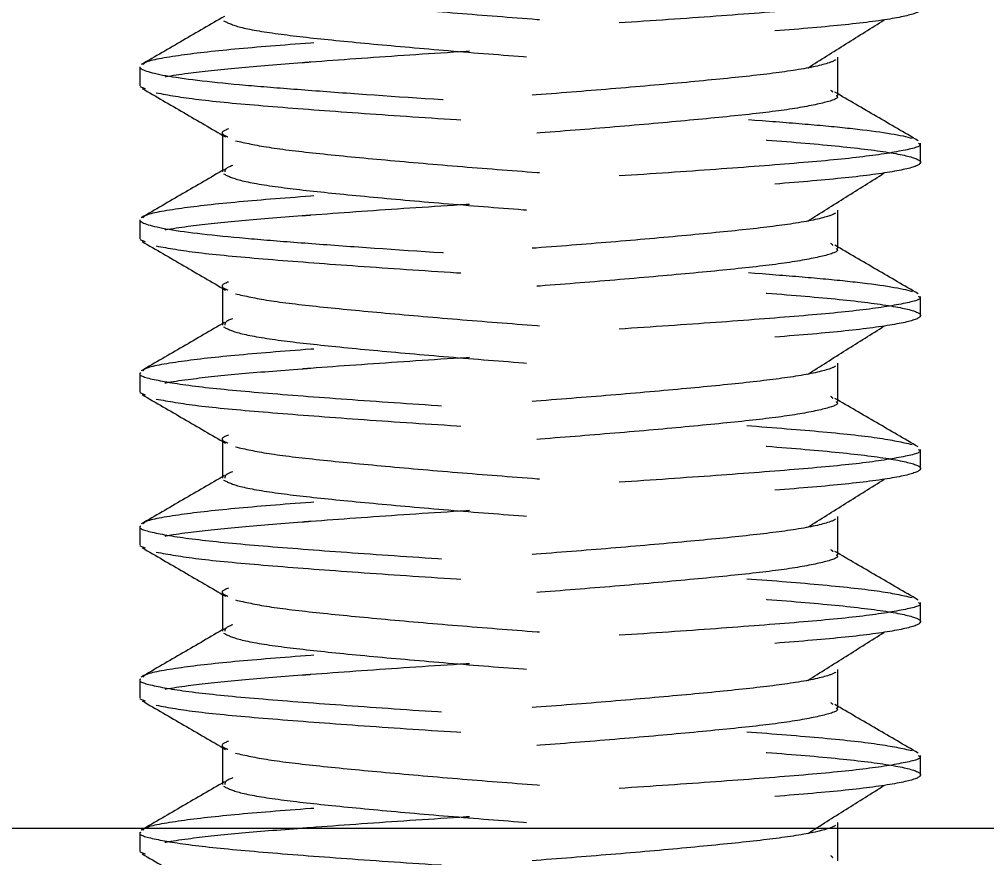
# Model space of a CAD drawing. Header units: inches. Extents: x 0 to 21.9, y 0.1 to 16.9.
# Drawn here: x 3.6881 to 4.0041, y 2.6699 to 2.9436 of the extents above; entities that cross this region are included whole.
import ezdxf

# ---------------------------------------------------------------- set-up
doc = ezdxf.new("R2010")
doc.units = ezdxf.units.IN
doc.header["$MEASUREMENT"] = 0
doc.linetypes.add('HIDDEN', pattern=[0.075, 0.05, -0.025])
doc.styles.add('SLDTEXTSTYLE0', font='TXT', dxfattribs={"width": 0.75})
doc.dimstyles.new('SLDDIMSTYLE1', dxfattribs={"dimtxt": 0.137795, "dimasz": 0.13, "dimexe": 0, "dimexo": 0.0625, "dimgap": 0.034449, "dimtad": 1, "dimdec": 3, "dimrnd": 1e-09, "dimzin": 12, "dimdsep": 46, "dimtxsty": 'SLDTEXTSTYLE0', "dimsah": 1, "dimcen": 0.09, "dimadec": 0, "dimazin": 3, "dimtfac": 1, "dimtdec": 3, "dimtofl": 0, "dimtmove": 0, "dimatfit": 3, "dimfxl": 1, "dimfrac": 2, "dimtolj": 1, "dimtzin": 12, "dimarcsym": 0})

# ---------------------------------------------------------------- blocks, each defined once
blk = doc.blocks.new('_D_19')
at = {"color": 7, "linetype": 'Continuous', "lineweight": 0}
for p, q in [((3.04296, 2.72944), (3.04296, 4.1459)), ((10.91698, 2.72944), (10.91698, 4.1459)), ((3.04296, 4.0209), (10.91698, 4.0209))]:
    blk.add_line(p, q, dxfattribs=at)
at = {"color": 7, "linetype": 'Continuous', "lineweight": 18}
for points in [[(3.04296, 4.0209), (3.17296, 4.0009), (3.17296, 4.0409)], [(10.91698, 4.0209), (10.78698, 4.0409), (10.78698, 4.0009)]]:
    blk.add_solid(points, dxfattribs=at)
at = {"color": 7, "linetype": 'Continuous', "lineweight": 18, "insert": (6.63087, 4.19853), "char_height": 0.137795, "attachment_point": 1, "style": 'SLDTEXTSTYLE0'}
blk.add_mtext('7.874', dxfattribs=at)
blk = doc.blocks.new('_D_23')
at = {"color": 7, "linetype": 'Continuous', "lineweight": 0}
for p, q in [((3.04296, 2.62944), (3.04296, 0.84563)), ((6.97997, 2.33259), (6.97997, 0.84563)), ((6.97997, 0.97063), (3.04296, 0.97063))]:
    blk.add_line(p, q, dxfattribs=at)
at = {"color": 7, "linetype": 'Continuous', "lineweight": 18}
for points in [[(3.04296, 0.97063), (3.17296, 0.95063), (3.17296, 0.99063)], [(6.97997, 0.97063), (6.84997, 0.99063), (6.84997, 0.95063)]]:
    blk.add_solid(points, dxfattribs=at)
at = {"color": 7, "linetype": 'Continuous', "lineweight": 18, "insert": (4.47493, 1.14826), "char_height": 0.137795, "attachment_point": 1, "style": 'SLDTEXTSTYLE0'}
blk.add_mtext('3.937', dxfattribs=at)
blk = doc.blocks.new('SW_CENTERMARKSYMBOL_5')
at = {"color": 0, "linetype": 'Continuous', "lineweight": 18}
blk.add_line((-0.2, 0), (-4.69467, 0), dxfattribs=at)

msp = doc.modelspace()

# ---------------------------------------------------------------- linework, layer by layer
at = {"color": 7, "linetype": 'HIDDEN', "lineweight": 18}
for p, q in [((3.95547, 2.91882), (3.95547, 2.93132)), ((3.72745, 2.92174), (3.72913, 2.92108)), ((3.75447, 2.90632), (3.75447, 2.89382)), ((3.95547, 2.86882), (3.95547, 2.88132)), ((3.72745, 2.87174), (3.72913, 2.87108)), ((3.75447, 2.85632), (3.75447, 2.84382)), ((3.95547, 2.81882), (3.95547, 2.83132)), ((3.72745, 2.82174), (3.72913, 2.82108)), ((3.75447, 2.80632), (3.75447, 2.79382)), ((3.95547, 2.76882), (3.95547, 2.78132)), ((3.72745, 2.77174), (3.72913, 2.77108)), ((3.75447, 2.75632), (3.75447, 2.74382)), ((3.95547, 2.71882), (3.95547, 2.73132)), ((3.72745, 2.72174), (3.72913, 2.72108)), ((3.75447, 2.70632), (3.75447, 2.69382)), ((3.95547, 2.66882), (3.95547, 2.68132)), ((3.72745, 2.67174), (3.72913, 2.67108))]:
    msp.add_line(p, q, dxfattribs=at)
for points, knots in [([(3.73272, 2.96966), (3.7368, 2.96892), (3.74488, 2.96747), (3.76692, 2.96545), (3.79442, 2.96336), (3.8263, 2.96116), (3.86012, 2.95915), (3.89361, 2.95705), (3.9244, 2.95486), (3.95037, 2.95285), (3.96977, 2.95075), (3.98117, 2.94856), (3.98383, 2.94655), (3.9776, 2.94444), (3.96283, 2.94225), (3.94059, 2.94025), (3.91244, 2.93814), (3.88028, 2.93595), (3.84638, 2.93395), (3.81308, 2.93183), (3.79161, 2.9303), (3.77373, 2.92893), (3.7587, 2.92775), (3.74131, 2.92586), (3.72946, 2.92385), (3.72833, 2.92256), (3.72781, 2.92195)], [0, 0, 0, 0, 0.044551, 0.088184, 0.132165, 0.176711, 0.220317, 0.264331, 0.30887, 0.35245, 0.396496, 0.441029, 0.484585, 0.528663, 0.573187, 0.616721, 0.660829, 0.705344, 0.748859, 0.792996, 0.837501, 0.842034, 0.878877, 0.916233, 0.960788, 1, 1, 1, 1]), ([(3.98184, 2.9532), (3.98206, 2.95306), (3.98337, 2.95224), (3.97712, 2.95069), (3.96295, 2.9485), (3.94055, 2.9465), (3.91245, 2.94439), (3.88028, 2.9422), (3.84638, 2.9402), (3.81306, 2.93808), (3.78269, 2.93589), (3.75722, 2.9339), (3.73844, 2.93173), (3.72931, 2.92999), (3.72859, 2.92906), (3.72844, 2.92887)], [0, 0, 0, 0, 0.017083, 0.103603, 0.191, 0.276455, 0.363035, 0.450414, 0.53583, 0.622467, 0.709827, 0.795207, 0.8819, 0.975877, 1, 1, 1, 1]), ([(3.75865, 2.95403), (3.76187, 2.9533), (3.76824, 2.95185), (3.7856, 2.94982), (3.80727, 2.94774), (3.83238, 2.94554), (3.85903, 2.94352), (3.88541, 2.94143), (3.90967, 2.93923), (3.93013, 2.93722), (3.94541, 2.93512), (3.9544, 2.93293), (3.95628, 2.93112), (3.95269, 2.92918), (3.9433, 2.92712), (3.92638, 2.92502), (3.90503, 2.92296), (3.8802, 2.92076), (3.85362, 2.91872), (3.82713, 2.91665), (3.80258, 2.91445), (3.78168, 2.91242), (3.76573, 2.91035), (3.75641, 2.90814), (3.75317, 2.90652), (3.75553, 2.90554), (3.75623, 2.90525)], [0, 0, 0, 0, 0.043566, 0.086232, 0.129238, 0.172799, 0.215438, 0.258476, 0.302032, 0.344645, 0.387715, 0.431264, 0.473853, 0.504268, 0.551752, 0.594546, 0.637413, 0.680988, 0.723746, 0.766649, 0.810223, 0.852948, 0.895887, 0.939457, 0.982152, 1, 1, 1, 1]), ([(3.75504, 2.94463), (3.75052, 2.942), (3.74148, 2.93674), (3.73243, 2.93149), (3.7279, 2.92886)], [0, 0, 0, 0, 0.4998278, 1, 1, 1, 1]), ([(3.75478, 2.94321), (3.75616, 2.94251), (3.75892, 2.9411), (3.77161, 2.93891), (3.78955, 2.93692), (3.81215, 2.93479), (3.83769, 2.93261), (3.86047, 2.93092), (3.88486, 2.92896), (3.908, 2.9269), (3.93021, 2.92472), (3.94508, 2.92263), (3.95312, 2.92095), (3.95372, 2.92007), (3.95385, 2.91989)], [0, 0, 0, 0, 0.090525, 0.181645, 0.270674, 0.361253, 0.452346, 0.54135, 0.591572, 0.704684, 0.793948, 0.884171, 0.975395, 1, 1, 1, 1]), ([(3.94566, 2.92776), (3.94982, 2.93038), (3.95814, 2.93562), (3.96651, 2.94086), (3.97069, 2.94347)], [0, 0, 0, 0, 0.499985, 1, 1, 1, 1]), ([(3.72741, 2.92819), (3.72741, 2.92715), (3.72741, 2.92507), (3.72741, 2.92299), (3.72741, 2.92194)], [0, 0, 0, 0, 0.499855, 1, 1, 1, 1]), ([(3.72745, 2.92799), (3.72785, 2.92709), (3.73103, 2.92609), (3.74291, 2.92409), (3.75158, 2.92309), (3.76712, 2.92173), (3.77276, 2.92128), (3.78513, 2.92032), (3.79181, 2.91983), (3.81285, 2.91833), (3.82824, 2.91732), (3.85107, 2.91592), (3.85857, 2.91548), (3.87379, 2.91455), (3.88144, 2.91406), (3.90396, 2.91258), (3.91835, 2.91155), (3.93694, 2.91012), (3.94261, 2.90967), (3.95298, 2.90876), (3.95776, 2.90829), (3.97043, 2.90682), (3.97655, 2.9058), (3.97976, 2.90482)], [0, 0, 0, 0, 0.125, 0.125, 0.25, 0.25, 0.3125, 0.3125, 0.375, 0.375, 0.5, 0.5, 0.5625, 0.5625, 0.625, 0.625, 0.75, 0.75, 0.8125, 0.8125, 0.875, 0.875, 1, 1, 1, 1]), ([(3.72816, 2.9211), (3.73271, 2.91846), (3.7418, 2.91318), (3.75088, 2.90789), (3.75542, 2.90525)], [0, 0, 0, 0, 0.500248, 1, 1, 1, 1]), ([(3.73272, 2.91966), (3.7368, 2.91892), (3.74488, 2.91747), (3.76692, 2.91545), (3.79442, 2.91336), (3.8263, 2.91116), (3.86012, 2.90915), (3.89361, 2.90705), (3.9244, 2.90486), (3.95037, 2.90285), (3.96977, 2.90075), (3.98117, 2.89856), (3.98383, 2.89655), (3.9776, 2.89444), (3.96283, 2.89225), (3.94059, 2.89025), (3.91244, 2.88814), (3.88028, 2.88595), (3.84638, 2.88395), (3.81308, 2.88183), (3.79161, 2.8803), (3.77373, 2.87893), (3.7587, 2.87775), (3.74131, 2.87586), (3.72946, 2.87385), (3.72833, 2.87256), (3.72781, 2.87195)], [0, 0, 0, 0, 0.044551, 0.088184, 0.132165, 0.176711, 0.220317, 0.264331, 0.30887, 0.35245, 0.396496, 0.441029, 0.484585, 0.528663, 0.573187, 0.616721, 0.660829, 0.705344, 0.748859, 0.792996, 0.837501, 0.842034, 0.878877, 0.916233, 0.960788, 1, 1, 1, 1]), ([(3.95493, 2.91882), (3.9551, 2.91869), (3.95613, 2.91787), (3.9512, 2.91632), (3.94005, 2.91413), (3.92239, 2.91212), (3.90025, 2.91001), (3.87491, 2.90782), (3.8482, 2.90582), (3.82195, 2.90371), (3.79803, 2.90152), (3.77797, 2.89952), (3.76348, 2.8974), (3.75532, 2.89543), (3.75523, 2.89429), (3.75519, 2.89382)], [0, 0, 0, 0, 0.016586, 0.100677, 0.185626, 0.268677, 0.352827, 0.437758, 0.520771, 0.604977, 0.689889, 0.772867, 0.857127, 0.942018, 1, 1, 1, 1]), ([(3.98179, 2.90402), (3.97724, 2.90666), (3.96815, 2.91194), (3.95906, 2.91724), (3.95452, 2.91988)], [0, 0, 0, 0, 0.500395, 1, 1, 1, 1]), ([(3.98184, 2.9032), (3.98206, 2.90306), (3.98337, 2.90224), (3.97712, 2.90069), (3.96295, 2.8985), (3.94055, 2.8965), (3.91245, 2.89439), (3.88028, 2.8922), (3.84638, 2.8902), (3.81306, 2.88808), (3.78269, 2.88589), (3.75722, 2.8839), (3.73844, 2.88173), (3.72931, 2.87999), (3.72859, 2.87906), (3.72844, 2.87887)], [0, 0, 0, 0, 0.017087, 0.103606, 0.191003, 0.276458, 0.363037, 0.450417, 0.535832, 0.622469, 0.709828, 0.795208, 0.8819, 0.975877, 1, 1, 1, 1]), ([(3.75865, 2.90403), (3.76187, 2.9033), (3.76824, 2.90185), (3.7856, 2.89982), (3.80727, 2.89774), (3.83238, 2.89554), (3.85903, 2.89352), (3.88541, 2.89143), (3.90967, 2.88923), (3.93013, 2.88722), (3.94541, 2.88512), (3.9544, 2.88293), (3.95628, 2.88112), (3.95269, 2.87918), (3.9433, 2.87712), (3.92638, 2.87502), (3.90503, 2.87296), (3.8802, 2.87076), (3.85362, 2.86872), (3.82713, 2.86665), (3.80258, 2.86445), (3.78168, 2.86242), (3.76573, 2.86035), (3.75641, 2.85814), (3.75317, 2.85652), (3.75553, 2.85554), (3.75623, 2.85525)], [0, 0, 0, 0, 0.043566, 0.086232, 0.129238, 0.172799, 0.215438, 0.258477, 0.302032, 0.344645, 0.387715, 0.431264, 0.473853, 0.504268, 0.551753, 0.594546, 0.637413, 0.680988, 0.723747, 0.76665, 0.810223, 0.852949, 0.895887, 0.939457, 0.982152, 1, 1, 1, 1]), ([(3.98254, 2.89694), (3.98254, 2.89799), (3.98254, 2.90007), (3.98254, 2.90215), (3.98254, 2.90319)], [0, 0, 0, 0, 0.500145, 1, 1, 1, 1]), ([(3.75504, 2.89463), (3.75052, 2.892), (3.74148, 2.88674), (3.73243, 2.88149), (3.7279, 2.87886)], [0, 0, 0, 0, 0.499819, 1, 1, 1, 1]), ([(3.75478, 2.89321), (3.75616, 2.89251), (3.75892, 2.8911), (3.77161, 2.88891), (3.78955, 2.88692), (3.81215, 2.88479), (3.83769, 2.88261), (3.86047, 2.88092), (3.88486, 2.87896), (3.908, 2.8769), (3.93021, 2.87472), (3.94508, 2.87263), (3.95312, 2.87095), (3.95372, 2.87007), (3.95385, 2.86989)], [0, 0, 0, 0, 0.090525, 0.181645, 0.270674, 0.361253, 0.452346, 0.541351, 0.591572, 0.704684, 0.793949, 0.884172, 0.975395, 1, 1, 1, 1]), ([(3.94566, 2.87776), (3.94982, 2.88038), (3.95814, 2.88562), (3.96651, 2.89086), (3.97069, 2.89347)], [0, 0, 0, 0, 0.4999921, 1, 1, 1, 1]), ([(3.72741, 2.87819), (3.72741, 2.87715), (3.72741, 2.87507), (3.72741, 2.87299), (3.72741, 2.87194)], [0, 0, 0, 0, 0.499826, 1, 1, 1, 1]), ([(3.72745, 2.87799), (3.72785, 2.87709), (3.73103, 2.87609), (3.74291, 2.87409), (3.75158, 2.87309), (3.76712, 2.87173), (3.77276, 2.87128), (3.78513, 2.87032), (3.79181, 2.86983), (3.81285, 2.86833), (3.82824, 2.86732), (3.85107, 2.86592), (3.85857, 2.86548), (3.87379, 2.86455), (3.88144, 2.86406), (3.90396, 2.86258), (3.91835, 2.86155), (3.93694, 2.86012), (3.94261, 2.85967), (3.95298, 2.85876), (3.95776, 2.85829), (3.97043, 2.85682), (3.97655, 2.8558), (3.97976, 2.85482)], [0, 0, 0, 0, 0.125, 0.125, 0.25, 0.25, 0.3125, 0.3125, 0.375, 0.375, 0.5, 0.5, 0.5625, 0.5625, 0.625, 0.625, 0.75, 0.75, 0.8125, 0.8125, 0.875, 0.875, 1, 1, 1, 1]), ([(3.72816, 2.8711), (3.73271, 2.86846), (3.7418, 2.86318), (3.75088, 2.85789), (3.75542, 2.85525)], [0, 0, 0, 0, 0.500236, 1, 1, 1, 1]), ([(3.73272, 2.86966), (3.7368, 2.86892), (3.74488, 2.86747), (3.76692, 2.86545), (3.79442, 2.86336), (3.8263, 2.86116), (3.86012, 2.85915), (3.89361, 2.85705), (3.9244, 2.85486), (3.95037, 2.85285), (3.96977, 2.85075), (3.98117, 2.84856), (3.98383, 2.84655), (3.9776, 2.84444), (3.96283, 2.84225), (3.94059, 2.84025), (3.91244, 2.83814), (3.88028, 2.83595), (3.84638, 2.83395), (3.81308, 2.83183), (3.79161, 2.8303), (3.77373, 2.82893), (3.7587, 2.82775), (3.74131, 2.82586), (3.72946, 2.82385), (3.72833, 2.82256), (3.72781, 2.82195)], [0, 0, 0, 0, 0.044551, 0.088184, 0.132165, 0.176711, 0.220317, 0.264331, 0.30887, 0.35245, 0.396496, 0.441029, 0.484585, 0.528663, 0.573187, 0.616721, 0.660829, 0.705344, 0.748859, 0.792996, 0.837501, 0.842034, 0.878877, 0.916233, 0.960788, 1, 1, 1, 1]), ([(3.95493, 2.86882), (3.9551, 2.86869), (3.95613, 2.86787), (3.9512, 2.86632), (3.94005, 2.86413), (3.92239, 2.86212), (3.90025, 2.86001), (3.87491, 2.85782), (3.8482, 2.85582), (3.82195, 2.85371), (3.79803, 2.85152), (3.77797, 2.84952), (3.76348, 2.8474), (3.75532, 2.84543), (3.75523, 2.84429), (3.75519, 2.84382)], [0, 0, 0, 0, 0.016586, 0.100677, 0.185626, 0.268677, 0.352827, 0.437758, 0.520771, 0.604977, 0.689889, 0.772867, 0.857127, 0.942018, 1, 1, 1, 1]), ([(3.98179, 2.85402), (3.97724, 2.85666), (3.96815, 2.86194), (3.95906, 2.86724), (3.95452, 2.86988)], [0, 0, 0, 0, 0.500408, 1, 1, 1, 1]), ([(3.98184, 2.8532), (3.98206, 2.85306), (3.98337, 2.85224), (3.97712, 2.85069), (3.96295, 2.8485), (3.94055, 2.8465), (3.91245, 2.84439), (3.88028, 2.8422), (3.84638, 2.8402), (3.81306, 2.83808), (3.78269, 2.83589), (3.75722, 2.8339), (3.73844, 2.83173), (3.72931, 2.82999), (3.72859, 2.82906), (3.72844, 2.82887)], [0, 0, 0, 0, 0.01709, 0.10361, 0.191007, 0.276461, 0.36304, 0.450419, 0.535834, 0.62247, 0.709829, 0.795209, 0.881901, 0.975878, 1, 1, 1, 1]), ([(3.75865, 2.85403), (3.76187, 2.8533), (3.76824, 2.85185), (3.7856, 2.84982), (3.80727, 2.84774), (3.83238, 2.84554), (3.85903, 2.84352), (3.88541, 2.84143), (3.90967, 2.83923), (3.93013, 2.83722), (3.94541, 2.83512), (3.9544, 2.83293), (3.95628, 2.83112), (3.95269, 2.82918), (3.9433, 2.82712), (3.92638, 2.82502), (3.90503, 2.82296), (3.8802, 2.82076), (3.85362, 2.81872), (3.82713, 2.81665), (3.80258, 2.81445), (3.78168, 2.81242), (3.76573, 2.81035), (3.75641, 2.80814), (3.75317, 2.80652), (3.75553, 2.80554), (3.75623, 2.80525)], [0, 0, 0, 0, 0.043566, 0.086232, 0.129238, 0.172799, 0.215438, 0.258477, 0.302032, 0.344645, 0.387716, 0.431264, 0.473853, 0.504269, 0.551753, 0.594546, 0.637413, 0.680988, 0.723747, 0.76665, 0.810223, 0.852949, 0.895887, 0.939458, 0.982152, 1, 1, 1, 1]), ([(3.98254, 2.84694), (3.98254, 2.84799), (3.98254, 2.85007), (3.98254, 2.85215), (3.98254, 2.85319)], [0, 0, 0, 0, 0.500174, 1, 1, 1, 1]), ([(3.75504, 2.84463), (3.75052, 2.842), (3.74148, 2.83674), (3.73243, 2.83149), (3.7279, 2.82886)], [0, 0, 0, 0, 0.49981, 1, 1, 1, 1]), ([(3.75478, 2.84321), (3.75616, 2.84251), (3.75892, 2.8411), (3.77161, 2.83891), (3.78955, 2.83692), (3.81215, 2.83479), (3.83769, 2.83261), (3.86047, 2.83092), (3.88486, 2.82896), (3.908, 2.8269), (3.93021, 2.82472), (3.94508, 2.82263), (3.95312, 2.82095), (3.95372, 2.82007), (3.95385, 2.81989)], [0, 0, 0, 0, 0.090525, 0.181645, 0.270674, 0.361254, 0.452347, 0.541351, 0.591573, 0.704685, 0.79395, 0.884172, 0.975396, 1, 1, 1, 1]), ([(3.94566, 2.82776), (3.94982, 2.83038), (3.95814, 2.83562), (3.96651, 2.84086), (3.97069, 2.84347)], [0, 0, 0, 0, 0.499999, 1, 1, 1, 1]), ([(3.72768, 2.82819), (3.72759, 2.82813), (3.72665, 2.82738), (3.73172, 2.82591), (3.74516, 2.82372), (3.76684, 2.8217), (3.79444, 2.81961), (3.8263, 2.81741), (3.86013, 2.8154), (3.8936, 2.81331), (3.92442, 2.81111), (3.95026, 2.8091), (3.97016, 2.80699), (3.97655, 2.80555), (3.97976, 2.80482)], [0, 0, 0, 0, 0.008909, 0.098717, 0.189761, 0.27893, 0.368809, 0.459842, 0.548955, 0.638901, 0.729922, 0.818982, 0.908994, 1, 1, 1, 1]), ([(3.72741, 2.82819), (3.72741, 2.82715), (3.72741, 2.82507), (3.72741, 2.82299), (3.72741, 2.82194)], [0, 0, 0, 0, 0.499797, 1, 1, 1, 1]), ([(3.73272, 2.81966), (3.7368, 2.81892), (3.74488, 2.81747), (3.76692, 2.81545), (3.79442, 2.81336), (3.8263, 2.81116), (3.86012, 2.80915), (3.89361, 2.80705), (3.9244, 2.80486), (3.95037, 2.80285), (3.96977, 2.80075), (3.98117, 2.79856), (3.98383, 2.79655), (3.9776, 2.79444), (3.96283, 2.79225), (3.94059, 2.79025), (3.91244, 2.78814), (3.88028, 2.78595), (3.84638, 2.78395), (3.81308, 2.78183), (3.79161, 2.7803), (3.77373, 2.77893), (3.7587, 2.77775), (3.74131, 2.77586), (3.72946, 2.77385), (3.72833, 2.77256), (3.72781, 2.77195)], [0, 0, 0, 0, 0.044551, 0.088184, 0.132165, 0.176711, 0.220317, 0.264331, 0.30887, 0.35245, 0.396496, 0.441029, 0.484585, 0.528663, 0.573187, 0.616721, 0.660829, 0.705344, 0.748859, 0.792996, 0.837501, 0.842034, 0.878877, 0.916233, 0.960788, 1, 1, 1, 1]), ([(3.72816, 2.8211), (3.73271, 2.81846), (3.7418, 2.81318), (3.75088, 2.80789), (3.75542, 2.80525)], [0, 0, 0, 0, 0.500224, 1, 1, 1, 1]), ([(3.98179, 2.80402), (3.97724, 2.80666), (3.96815, 2.81194), (3.95906, 2.81724), (3.95452, 2.81988)], [0, 0, 0, 0, 0.500421, 1, 1, 1, 1]), ([(3.95493, 2.81882), (3.9551, 2.81869), (3.95613, 2.81787), (3.9512, 2.81632), (3.94005, 2.81413), (3.92239, 2.81212), (3.90025, 2.81001), (3.87491, 2.80782), (3.8482, 2.80582), (3.82195, 2.80371), (3.79803, 2.80152), (3.77797, 2.79952), (3.76348, 2.7974), (3.75532, 2.79543), (3.75523, 2.79429), (3.75519, 2.79382)], [0, 0, 0, 0, 0.016586, 0.100677, 0.185626, 0.268677, 0.352827, 0.437758, 0.520771, 0.604977, 0.689889, 0.772867, 0.857127, 0.942018, 1, 1, 1, 1]), ([(3.75865, 2.80403), (3.76187, 2.8033), (3.76824, 2.80185), (3.7856, 2.79982), (3.80727, 2.79774), (3.83238, 2.79554), (3.85903, 2.79352), (3.88541, 2.79143), (3.90967, 2.78923), (3.93013, 2.78722), (3.94541, 2.78512), (3.9544, 2.78293), (3.95628, 2.78112), (3.95269, 2.77918), (3.9433, 2.77712), (3.92638, 2.77502), (3.90503, 2.77296), (3.8802, 2.77076), (3.85362, 2.76872), (3.82713, 2.76665), (3.80258, 2.76445), (3.78168, 2.76242), (3.76573, 2.76035), (3.75641, 2.75814), (3.75317, 2.75652), (3.75553, 2.75554), (3.75623, 2.75525)], [0, 0, 0, 0, 0.043566, 0.086232, 0.129238, 0.1728, 0.215438, 0.258477, 0.302032, 0.344645, 0.387716, 0.431264, 0.473854, 0.504269, 0.551753, 0.594546, 0.637413, 0.680988, 0.723747, 0.76665, 0.810223, 0.852949, 0.895888, 0.939458, 0.982153, 1, 1, 1, 1]), ([(3.98184, 2.8032), (3.98206, 2.80306), (3.98337, 2.80224), (3.97712, 2.80069), (3.96295, 2.7985), (3.94055, 2.7965), (3.91245, 2.79439), (3.88028, 2.7922), (3.84638, 2.7902), (3.81306, 2.78808), (3.78269, 2.78589), (3.75722, 2.7839), (3.73844, 2.78173), (3.72931, 2.77999), (3.72859, 2.77906), (3.72844, 2.77887)], [0, 0, 0, 0, 0.017094, 0.103613, 0.19101, 0.276464, 0.363042, 0.450421, 0.535836, 0.622472, 0.709831, 0.79521, 0.881902, 0.975878, 1, 1, 1, 1]), ([(3.98254, 2.79694), (3.98254, 2.79799), (3.98254, 2.80007), (3.98254, 2.80215), (3.98254, 2.80319)], [0, 0, 0, 0, 0.500203, 1, 1, 1, 1]), ([(3.75504, 2.79463), (3.75052, 2.792), (3.74148, 2.78674), (3.73243, 2.78149), (3.7279, 2.77886)], [0, 0, 0, 0, 0.499801, 1, 1, 1, 1]), ([(3.75478, 2.79321), (3.75616, 2.79251), (3.75892, 2.7911), (3.77161, 2.78891), (3.78955, 2.78692), (3.81215, 2.78479), (3.83769, 2.78261), (3.86047, 2.78092), (3.88486, 2.77896), (3.908, 2.7769), (3.93021, 2.77472), (3.94508, 2.77263), (3.95312, 2.77095), (3.95372, 2.77007), (3.95385, 2.76989)], [0, 0, 0, 0, 0.090525, 0.181645, 0.270675, 0.361254, 0.452347, 0.541352, 0.591573, 0.704686, 0.79395, 0.884173, 0.975397, 1, 1, 1, 1]), ([(3.94566, 2.77776), (3.94982, 2.78038), (3.95814, 2.78562), (3.96651, 2.79086), (3.97069, 2.79347)], [0, 0, 0, 0, 0.500006, 1, 1, 1, 1]), ([(3.72768, 2.77819), (3.72759, 2.77813), (3.72665, 2.77738), (3.73172, 2.77591), (3.74516, 2.77372), (3.76684, 2.7717), (3.79444, 2.76961), (3.8263, 2.76741), (3.86013, 2.7654), (3.8936, 2.76331), (3.92442, 2.76111), (3.95026, 2.7591), (3.97016, 2.75699), (3.97655, 2.75555), (3.97976, 2.75482)], [0, 0, 0, 0, 0.008912, 0.098721, 0.189764, 0.278933, 0.368811, 0.459844, 0.548957, 0.638903, 0.729923, 0.818983, 0.908994, 1, 1, 1, 1]), ([(3.72741, 2.77819), (3.72741, 2.77715), (3.72741, 2.77507), (3.72741, 2.77299), (3.72741, 2.77194)], [0, 0, 0, 0, 0.499768, 1, 1, 1, 1]), ([(3.73272, 2.76966), (3.7368, 2.76892), (3.74488, 2.76747), (3.76692, 2.76545), (3.79442, 2.76336), (3.8263, 2.76116), (3.86012, 2.75915), (3.89361, 2.75705), (3.9244, 2.75486), (3.95037, 2.75285), (3.96977, 2.75075), (3.98117, 2.74856), (3.98383, 2.74655), (3.9776, 2.74444), (3.96283, 2.74225), (3.94059, 2.74025), (3.91244, 2.73814), (3.88028, 2.73595), (3.84638, 2.73395), (3.81308, 2.73183), (3.79161, 2.7303), (3.77373, 2.72893), (3.7587, 2.72775), (3.74131, 2.72586), (3.72946, 2.72385), (3.72833, 2.72256), (3.72781, 2.72195)], [0, 0, 0, 0, 0.044551, 0.088184, 0.132165, 0.176711, 0.220317, 0.264331, 0.30887, 0.35245, 0.396496, 0.441029, 0.484585, 0.528663, 0.573187, 0.616722, 0.660829, 0.705344, 0.748859, 0.792996, 0.837501, 0.842034, 0.878877, 0.916233, 0.960788, 1, 1, 1, 1]), ([(3.72816, 2.7711), (3.73271, 2.76846), (3.7418, 2.76318), (3.75088, 2.75789), (3.75542, 2.75525)], [0, 0, 0, 0, 0.500211, 1, 1, 1, 1]), ([(3.98179, 2.75402), (3.97724, 2.75666), (3.96815, 2.76194), (3.95906, 2.76724), (3.95452, 2.76988)], [0, 0, 0, 0, 0.500433, 1, 1, 1, 1]), ([(3.95493, 2.76882), (3.9551, 2.76869), (3.95613, 2.76787), (3.9512, 2.76632), (3.94005, 2.76413), (3.92239, 2.76212), (3.90025, 2.76001), (3.87491, 2.75782), (3.8482, 2.75582), (3.82195, 2.75371), (3.79803, 2.75152), (3.77797, 2.74952), (3.76348, 2.7474), (3.75532, 2.74543), (3.75523, 2.74429), (3.75519, 2.74382)], [0, 0, 0, 0, 0.016586, 0.100677, 0.185626, 0.268677, 0.352827, 0.437758, 0.520771, 0.604977, 0.689889, 0.772867, 0.857127, 0.942018, 1, 1, 1, 1]), ([(3.98184, 2.7532), (3.98206, 2.75306), (3.98337, 2.75224), (3.97712, 2.75069), (3.96295, 2.7485), (3.94055, 2.7465), (3.91245, 2.74439), (3.88028, 2.7422), (3.84638, 2.7402), (3.81306, 2.73808), (3.78269, 2.73589), (3.75722, 2.7339), (3.73844, 2.73173), (3.72931, 2.72999), (3.72859, 2.72906), (3.72844, 2.72887)], [0, 0, 0, 0, 0.017098, 0.103616, 0.191013, 0.276466, 0.363045, 0.450423, 0.535837, 0.622473, 0.709832, 0.795211, 0.881902, 0.975878, 1, 1, 1, 1]), ([(3.75865, 2.75403), (3.76187, 2.7533), (3.76824, 2.75185), (3.7856, 2.74982), (3.80727, 2.74774), (3.83238, 2.74554), (3.85903, 2.74352), (3.88541, 2.74143), (3.90967, 2.73923), (3.93013, 2.73722), (3.94541, 2.73512), (3.9544, 2.73293), (3.95628, 2.73112), (3.95269, 2.72918), (3.9433, 2.72712), (3.92638, 2.72502), (3.90503, 2.72296), (3.8802, 2.72076), (3.85362, 2.71872), (3.82713, 2.71665), (3.80258, 2.71445), (3.78168, 2.71242), (3.76573, 2.71035), (3.75641, 2.70814), (3.75317, 2.70652), (3.75553, 2.70554), (3.75623, 2.70525)], [0, 0, 0, 0, 0.043566, 0.086232, 0.129238, 0.1728, 0.215438, 0.258477, 0.302032, 0.344645, 0.387716, 0.431264, 0.473854, 0.504269, 0.551753, 0.594546, 0.637413, 0.680989, 0.723747, 0.76665, 0.810224, 0.852949, 0.895888, 0.939458, 0.982153, 1, 1, 1, 1]), ([(3.98254, 2.74694), (3.98254, 2.74799), (3.98254, 2.75007), (3.98254, 2.75215), (3.98254, 2.75319)], [0, 0, 0, 0, 0.500232, 1, 1, 1, 1]), ([(3.75504, 2.74463), (3.75052, 2.742), (3.74148, 2.73675), (3.73243, 2.73149), (3.7279, 2.72886)], [0, 0, 0, 0, 0.499792, 1, 1, 1, 1]), ([(3.75478, 2.74321), (3.75616, 2.74251), (3.75892, 2.7411), (3.77161, 2.73891), (3.78955, 2.73692), (3.81215, 2.73479), (3.83769, 2.73261), (3.86047, 2.73092), (3.88486, 2.72896), (3.908, 2.7269), (3.93021, 2.72472), (3.94508, 2.72263), (3.95312, 2.72095), (3.95372, 2.72007), (3.95385, 2.71989)], [0, 0, 0, 0, 0.090525, 0.181645, 0.270675, 0.361254, 0.452347, 0.541352, 0.591573, 0.704686, 0.793951, 0.884174, 0.975398, 1, 1, 1, 1]), ([(3.94566, 2.72776), (3.94982, 2.73038), (3.95815, 2.73562), (3.96651, 2.74086), (3.97069, 2.74347)], [0, 0, 0, 0, 0.500013, 1, 1, 1, 1]), ([(3.72768, 2.72819), (3.72759, 2.72813), (3.72665, 2.72738), (3.73172, 2.72591), (3.74516, 2.72372), (3.76684, 2.7217), (3.79444, 2.71961), (3.8263, 2.71741), (3.86013, 2.7154), (3.8936, 2.71331), (3.92442, 2.71111), (3.95026, 2.7091), (3.97016, 2.70699), (3.97655, 2.70555), (3.97976, 2.70482)], [0, 0, 0, 0, 0.008916, 0.098725, 0.189767, 0.278936, 0.368814, 0.459846, 0.548958, 0.638904, 0.729924, 0.818983, 0.908995, 1, 1, 1, 1]), ([(3.72741, 2.72819), (3.72741, 2.72715), (3.72741, 2.72507), (3.72741, 2.72299), (3.72741, 2.72194)], [0, 0, 0, 0, 0.499739, 1, 1, 1, 1]), ([(3.73272, 2.71966), (3.7368, 2.71892), (3.74488, 2.71747), (3.76692, 2.71545), (3.79442, 2.71336), (3.8263, 2.71116), (3.86012, 2.70915), (3.89361, 2.70705), (3.9244, 2.70486), (3.95037, 2.70285), (3.96977, 2.70075), (3.98117, 2.69856), (3.98383, 2.69655), (3.9776, 2.69444), (3.96283, 2.69225), (3.94059, 2.69025), (3.91244, 2.68814), (3.88028, 2.68595), (3.84638, 2.68395), (3.81308, 2.68183), (3.79161, 2.6803), (3.77373, 2.67893), (3.7587, 2.67775), (3.74131, 2.67586), (3.72946, 2.67385), (3.72833, 2.67256), (3.72781, 2.67195)], [0, 0, 0, 0, 0.044551, 0.088184, 0.132165, 0.176711, 0.220317, 0.264331, 0.30887, 0.35245, 0.396496, 0.441029, 0.484585, 0.528663, 0.573187, 0.616722, 0.660829, 0.705344, 0.748859, 0.792996, 0.837501, 0.842034, 0.878877, 0.916233, 0.960788, 1, 1, 1, 1]), ([(3.72816, 2.7211), (3.73271, 2.71846), (3.7418, 2.71318), (3.75088, 2.70789), (3.75542, 2.70525)], [0, 0, 0, 0, 0.500199, 1, 1, 1, 1]), ([(3.95493, 2.71882), (3.9551, 2.71869), (3.95613, 2.71787), (3.9512, 2.71632), (3.94005, 2.71413), (3.92239, 2.71212), (3.90025, 2.71001), (3.87491, 2.70782), (3.8482, 2.70582), (3.82195, 2.70371), (3.79803, 2.70152), (3.77797, 2.69952), (3.76348, 2.6974), (3.75532, 2.69543), (3.75523, 2.69429), (3.75519, 2.69382)], [0, 0, 0, 0, 0.016586, 0.100677, 0.185626, 0.268677, 0.352827, 0.437758, 0.520771, 0.604977, 0.689889, 0.772867, 0.857127, 0.942018, 1, 1, 1, 1]), ([(3.98179, 2.70402), (3.97724, 2.70666), (3.96815, 2.71195), (3.95906, 2.71724), (3.95452, 2.71988)], [0, 0, 0, 0, 0.500446, 1, 1, 1, 1]), ([(3.98184, 2.7032), (3.98206, 2.70306), (3.98337, 2.70224), (3.97712, 2.70069), (3.96295, 2.6985), (3.94055, 2.6965), (3.91245, 2.69439), (3.88028, 2.6922), (3.84638, 2.6902), (3.81306, 2.68808), (3.78269, 2.68589), (3.75722, 2.6839), (3.73844, 2.68173), (3.72931, 2.67999), (3.72859, 2.67906), (3.72844, 2.67887)], [0, 0, 0, 0, 0.017101, 0.10362, 0.191016, 0.276469, 0.363047, 0.450425, 0.535839, 0.622475, 0.709833, 0.795212, 0.881903, 0.975879, 1, 1, 1, 1]), ([(3.75865, 2.70403), (3.76187, 2.7033), (3.76824, 2.70185), (3.7856, 2.69982), (3.80727, 2.69774), (3.83238, 2.69554), (3.85903, 2.69352), (3.88541, 2.69143), (3.90967, 2.68923), (3.93013, 2.68722), (3.94541, 2.68512), (3.9544, 2.68293), (3.95628, 2.68112), (3.95269, 2.67918), (3.9433, 2.67712), (3.92638, 2.67502), (3.90503, 2.67296), (3.8802, 2.67076), (3.85362, 2.66872), (3.82713, 2.66665), (3.80258, 2.66445), (3.78168, 2.66242), (3.76573, 2.66035), (3.75641, 2.65814), (3.75317, 2.65652), (3.75553, 2.65554), (3.75623, 2.65525)], [0, 0, 0, 0, 0.043566, 0.086232, 0.129238, 0.1728, 0.215438, 0.258477, 0.302032, 0.344645, 0.387716, 0.431264, 0.473854, 0.504269, 0.551753, 0.594547, 0.637414, 0.680989, 0.723748, 0.766651, 0.810224, 0.85295, 0.895888, 0.939459, 0.982153, 1, 1, 1, 1]), ([(3.98254, 2.69694), (3.98254, 2.69799), (3.98254, 2.70007), (3.98254, 2.70215), (3.98254, 2.70319)], [0, 0, 0, 0, 0.500261, 1, 1, 1, 1]), ([(3.75504, 2.69463), (3.75052, 2.692), (3.74148, 2.68675), (3.73243, 2.68149), (3.7279, 2.67886)], [0, 0, 0, 0, 0.499783, 1, 1, 1, 1]), ([(3.75478, 2.69321), (3.75616, 2.69251), (3.75892, 2.6911), (3.77161, 2.68891), (3.78955, 2.68692), (3.81215, 2.68479), (3.83769, 2.68261), (3.86047, 2.68092), (3.88486, 2.67896), (3.908, 2.6769), (3.93021, 2.67472), (3.94508, 2.67263), (3.95312, 2.67095), (3.95372, 2.67007), (3.95385, 2.66989)], [0, 0, 0, 0, 0.090525, 0.181645, 0.270675, 0.361254, 0.452348, 0.541352, 0.591574, 0.704687, 0.793951, 0.884174, 0.975398, 1, 1, 1, 1]), ([(3.94566, 2.67776), (3.94982, 2.68038), (3.95815, 2.68562), (3.96651, 2.69086), (3.97069, 2.69347)], [0, 0, 0, 0, 0.50002, 1, 1, 1, 1]), ([(3.72768, 2.67819), (3.72759, 2.67813), (3.72665, 2.67738), (3.73172, 2.67591), (3.74516, 2.67372), (3.76684, 2.6717), (3.79444, 2.66961), (3.8263, 2.66741), (3.86013, 2.6654), (3.8936, 2.66331), (3.92442, 2.66111), (3.95026, 2.6591), (3.97016, 2.65699), (3.97655, 2.65555), (3.97976, 2.65482)], [0, 0, 0, 0, 0.00892, 0.098728, 0.18977, 0.278939, 0.368816, 0.459848, 0.54896, 0.638905, 0.729925, 0.818984, 0.908995, 1, 1, 1, 1]), ([(3.72741, 2.67819), (3.72741, 2.67715), (3.72741, 2.67507), (3.72741, 2.67299), (3.72741, 2.67194)], [0, 0, 0, 0, 0.49971, 1, 1, 1, 1]), ([(3.72816, 2.6711), (3.73271, 2.66846), (3.7418, 2.66318), (3.75088, 2.65789), (3.75542, 2.65525)], [0, 0, 0, 0, 0.500187, 1, 1, 1, 1])]:
    msp.add_open_spline(points, degree=3, knots=knots, dxfattribs=at)

# ---------------------------------------------------------------- block references
at = {"color": 7, "linetype": 'Continuous', "lineweight": 0}
msp.add_blockref('SW_CENTERMARKSYMBOL_5', (6.97997, 2.67944), dxfattribs=at)

# ---------------------------------------------------------------- dimensions: what is measured, and where the dimension line sits
at = {"color": 7, "linetype": 'Continuous', "lineweight": 18}
for base, p1, p2, picture, middle in [((10.91698, 4.0209), (3.04296, 2.67944), (10.91698, 2.67944), '_D_19', (6.85995, 4.0209)), ((3.04296, 0.97063), (6.97997, 2.38259), (3.04296, 2.67944), '_D_23', (4.70402, 0.97063))]:
    dim = msp.add_linear_dim(base=base, p1=p1, p2=p2, dimstyle='SLDDIMSTYLE1', dxfattribs=at)
    dim.commit()
    dim.dimension.update_dxf_attribs({"geometry": picture, "text_midpoint": middle, "dimtype": 160})

doc.saveas('drawing.dxf')
